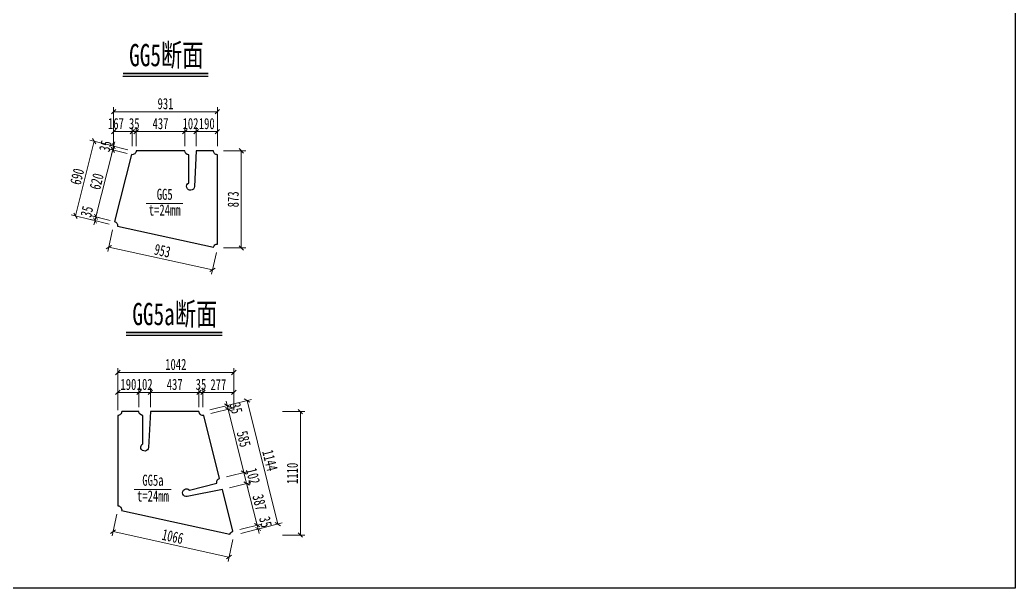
# Model space of a CAD drawing. Header units: millimetres. Extents: x -89049 to 410567, y -307459 to -100425.
# Drawn here: x 160037 to 168973, y -295945 to -290840 of the extents above; entities that cross this region are included whole.
import ezdxf
from ezdxf.enums import TextEntityAlignment as Align

# ---------------------------------------------------------------- set-up
doc = ezdxf.new("R2010")
doc.units = ezdxf.units.MM
doc.layers.get('Defpoints').update_dxf_attribs({"color": 8})
for name, color, linetype, lineweight in [('文字', 7, 'Continuous', 15), ('标注线及字体', 2, 'Continuous', 15), ('细实线', 4, 'Continuous', 15), ('钢板粗线', 1, 'Continuous', 25)]:
    doc.layers.add(name, color=color, linetype=linetype, lineweight=lineweight)
doc.styles.add('111', font='', dxfattribs={"width": 0.7})
doc.styles.add('BM_Dim', font='', dxfattribs={"width": 0.85})
doc.styles.get('111').set_extended_font_data('仿宋_GB2312')
doc.styles.get('BM_Dim').set_extended_font_data('仿宋_GB2312')
doc.dimstyles.new('200', dxfattribs={"dimscale": 0, "dimtxt": 2.5, "dimasz": 1, "dimexe": 1, "dimexo": 1, "dimgap": 0.6, "dimtad": 1, "dimdec": 0, "dimdsep": 46, "dimtxsty": '111', "dimblk": 'OBLIQUE', "dimcen": 0, "dimclrd": 4, "dimclre": 4, "dimclrt": 4, "dimadec": 1, "dimazin": 2, "dimtfac": 1, "dimtdec": 0, "dimtix": 1, "dimtmove": 2, "dimatfit": 3, "dimfxl": 4, "dimfxlon": 1, "dimtolj": 1, "dimlwd": -1, "dimlwe": -1, "dimarcsym": 0})

# ---------------------------------------------------------------- blocks, each defined once
blk = doc.blocks.new('_Oblique')
at = {"color": 0, "linetype": 'ByBlock', "lineweight": -2}
blk.add_line((-0.5, -0.5), (0.5, 0.5), dxfattribs=at)
blk = doc.blocks.new('*D2826')
at = {"layer": 'Defpoints', "color": 0, "transparency": 16777216}
for p in [(161081, -291844.2), (161046, -292016), (161081, -292016)]:
    blk.add_point(p, dxfattribs=at)
at = {"layer": '细实线', "color": 4, "transparency": 16777216}
for p, q in [((161046, -291844.2), (161006, -291844.2)), ((161046, -291976), (161046, -291804.2)), ((161046, -291844.2), (161081, -291844.2)), ((161081, -291976), (161081, -291804.2)), ((161081, -291844.2), (161121, -291844.2))]:
    blk.add_line(p, q, dxfattribs=at)
at = {"layer": '细实线', "color": 4, "transparency": 16777216, "xscale": 40, "yscale": 40, "zscale": 40}
blk.add_blockref('_Oblique', (161046, -291844.2), dxfattribs=at)
at = {"layer": '细实线', "color": 4, "transparency": 16777216, "xscale": 40, "yscale": 40, "zscale": 40, "rotation": 180}
blk.add_blockref('_Oblique', (161081, -291844.2), dxfattribs=at)
at = {"layer": '细实线', "color": 4, "transparency": 16777216, "insert": (161063.5, -291772.6), "char_height": 100, "attachment_point": 5, "style": '111'}
blk.add_mtext('\\A1;35', dxfattribs=at)
blk = doc.blocks.new('*D2827')
at = {"layer": 'Defpoints', "color": 0, "transparency": 16777216}
for p in [(161081, -291844.2), (161081, -292016.1), (161517.7, -292016.1)]:
    blk.add_point(p, dxfattribs=at)
at = {"layer": '细实线', "color": 4, "transparency": 16777216}
for p, q in [((161081, -291976.1), (161081, -291804.2)), ((161517.7, -291844.2), (161081, -291844.2)), ((161517.7, -291976.1), (161517.7, -291804.2))]:
    blk.add_line(p, q, dxfattribs=at)
at = {"layer": '细实线', "color": 4, "transparency": 16777216, "xscale": 40, "yscale": 40, "zscale": 40, "rotation": 180}
blk.add_blockref('_Oblique', (161081, -291844.2), dxfattribs=at)
at = {"layer": '细实线', "color": 4, "transparency": 16777216, "xscale": 40, "yscale": 40, "zscale": 40}
blk.add_blockref('_Oblique', (161517.7, -291844.2), dxfattribs=at)
at = {"layer": '细实线', "color": 4, "transparency": 16777216, "insert": (161299.3, -291772.6), "char_height": 100, "attachment_point": 5, "style": '111'}
blk.add_mtext('\\A1;437', dxfattribs=at)
blk = doc.blocks.new('*D2828')
at = {"layer": 'Defpoints', "color": 0, "transparency": 16777216}
for p in [(161619.7, -291844.2), (161517.7, -292016), (161619.7, -292016)]:
    blk.add_point(p, dxfattribs=at)
at = {"layer": '细实线', "color": 4, "transparency": 16777216}
for p, q in [((161517.7, -291844.2), (161477.7, -291844.2)), ((161517.7, -291976), (161517.7, -291804.2)), ((161517.7, -291844.2), (161619.7, -291844.2)), ((161619.7, -291976), (161619.7, -291804.2)), ((161619.7, -291844.2), (161659.7, -291844.2))]:
    blk.add_line(p, q, dxfattribs=at)
at = {"layer": '细实线', "color": 4, "transparency": 16777216, "xscale": 40, "yscale": 40, "zscale": 40}
blk.add_blockref('_Oblique', (161517.7, -291844.2), dxfattribs=at)
at = {"layer": '细实线', "color": 4, "transparency": 16777216, "xscale": 40, "yscale": 40, "zscale": 40, "rotation": 180}
blk.add_blockref('_Oblique', (161619.7, -291844.2), dxfattribs=at)
at = {"layer": '细实线', "color": 4, "transparency": 16777216, "insert": (161568.7, -291772.6), "char_height": 100, "attachment_point": 5, "style": '111'}
blk.add_mtext('\\A1;102', dxfattribs=at)
blk = doc.blocks.new('*D2829')
at = {"layer": 'Defpoints', "color": 0, "transparency": 16777216}
for p in [(161619.7, -291844.2), (161619.7, -292016.1), (161810.1, -292016.1)]:
    blk.add_point(p, dxfattribs=at)
at = {"layer": '细实线', "color": 4, "transparency": 16777216}
for p, q in [((161619.7, -291976.1), (161619.7, -291804.2)), ((161810.1, -291844.2), (161619.7, -291844.2)), ((161810.1, -291976.1), (161810.1, -291804.2))]:
    blk.add_line(p, q, dxfattribs=at)
at = {"layer": '细实线', "color": 4, "transparency": 16777216, "xscale": 40, "yscale": 40, "zscale": 40, "rotation": 180}
blk.add_blockref('_Oblique', (161619.7, -291844.2), dxfattribs=at)
at = {"layer": '细实线', "color": 4, "transparency": 16777216, "xscale": 40, "yscale": 40, "zscale": 40}
blk.add_blockref('_Oblique', (161810.1, -291844.2), dxfattribs=at)
at = {"layer": '细实线', "color": 4, "transparency": 16777216, "insert": (161714.9, -291772.6), "char_height": 100, "attachment_point": 5, "style": '111'}
blk.add_mtext('\\A1;190', dxfattribs=at)
blk = doc.blocks.new('*D2830')
at = {"layer": 'Defpoints', "color": 0, "transparency": 16777216}
for p in [(161810.1, -291664.8), (160878.7, -291999.8), (161810.1, -292016.1)]:
    blk.add_point(p, dxfattribs=at)
at = {"layer": '细实线', "color": 4, "transparency": 16777216}
for p, q in [((160878.7, -291824.8), (160878.7, -291624.8)), ((160878.7, -291664.8), (161810.1, -291664.8)), ((161810.1, -291824.8), (161810.1, -291624.8))]:
    blk.add_line(p, q, dxfattribs=at)
at = {"layer": '细实线', "color": 4, "transparency": 16777216, "xscale": 40, "yscale": 40, "zscale": 40, "rotation": 180}
blk.add_blockref('_Oblique', (160878.7, -291664.8), dxfattribs=at)
at = {"layer": '细实线', "color": 4, "transparency": 16777216, "xscale": 40, "yscale": 40, "zscale": 40}
blk.add_blockref('_Oblique', (161810.1, -291664.8), dxfattribs=at)
at = {"layer": '细实线', "color": 4, "transparency": 16777216, "insert": (161344.4, -291593.3), "char_height": 100, "attachment_point": 5, "style": '111'}
blk.add_mtext('\\A1;931', dxfattribs=at)
blk = doc.blocks.new('*D2831')
at = {"layer": 'Defpoints', "color": 0, "transparency": 16777216}
for p in [(160870.4, -292008.5), (161046, -292016.1), (161037.5, -292050.2)]:
    blk.add_point(p, dxfattribs=at)
at = {"layer": '细实线', "color": 4, "transparency": 16777216}
for p, q in [((160878.8, -291974.5), (160888.5, -291935.7)), ((160998.7, -292040.5), (160831.5, -291998.9)), ((161007.2, -292006.5), (160840, -291964.8)), ((160870.4, -292008.5), (160860.7, -292047.3)), ((160878.8, -291974.5), (160870.4, -292008.5))]:
    blk.add_line(p, q, dxfattribs=at)
at = {"layer": '细实线', "color": 4, "transparency": 16777216, "xscale": 40, "yscale": 40, "zscale": 40}
for p, rotation in [((160878.8, -291974.5), 256.0048894909423), ((160870.4, -292008.5), 76.00488949094233)]:
    blk.add_blockref('_Oblique', p, dxfattribs=dict(at, rotation=rotation))
at = {"layer": '细实线', "color": 4, "transparency": 16777216, "insert": (160805.2, -291974.2), "char_height": 100, "attachment_point": 5, "rotation": 76.00489, "style": '111'}
blk.add_mtext('\\A1;35', dxfattribs=at)
blk = doc.blocks.new('*D2832')
at = {"layer": 'Defpoints', "color": 0, "transparency": 16777216}
for p in [(161037.5, -292050.2), (160720.1, -292609.5), (160887.2, -292651.3)]:
    blk.add_point(p, dxfattribs=at)
at = {"layer": '细实线', "color": 4, "transparency": 16777216}
for p, q in [((160870.4, -292008.4), (160720.1, -292609.5)), ((160998.7, -292040.5), (160831.6, -291998.7)), ((160848.4, -292641.6), (160681.3, -292599.8))]:
    blk.add_line(p, q, dxfattribs=at)
at = {"layer": '细实线', "color": 4, "transparency": 16777216, "xscale": 40, "yscale": 40, "zscale": 40}
for p, rotation in [((160870.4, -292008.4), 75.9613767008064), ((160720.1, -292609.5), 255.9613767008064)]:
    blk.add_blockref('_Oblique', p, dxfattribs=dict(at, rotation=rotation))
at = {"layer": '细实线', "color": 4, "transparency": 16777216, "insert": (160725.8, -292291.6), "char_height": 100, "attachment_point": 5, "rotation": 75.96138, "style": '111'}
blk.add_mtext('\\A1;620', dxfattribs=at)
blk = doc.blocks.new('*D2833')
at = {"layer": 'Defpoints', "color": 0, "transparency": 16777216}
for p in [(160711.5, -292643.5), (160887.2, -292651.3), (160878.7, -292685.3)]:
    blk.add_point(p, dxfattribs=at)
at = {"layer": '细实线', "color": 4, "transparency": 16777216}
for p, q in [((160720, -292609.5), (160729.7, -292570.7)), ((160839.9, -292675.6), (160672.7, -292633.8)), ((160848.4, -292641.6), (160681.2, -292599.8)), ((160711.5, -292643.5), (160701.8, -292682.3)), ((160720, -292609.5), (160711.5, -292643.5))]:
    blk.add_line(p, q, dxfattribs=at)
at = {"layer": '细实线', "color": 4, "transparency": 16777216, "xscale": 40, "yscale": 40, "zscale": 40}
for p, rotation in [((160711.5, -292643.5), 75.96387708508966), ((160720, -292609.5), 255.9638770850897)]:
    blk.add_blockref('_Oblique', p, dxfattribs=dict(at, rotation=rotation))
at = {"layer": '细实线', "color": 4, "transparency": 16777216, "insert": (160638.1, -292562.5), "char_height": 100, "attachment_point": 5, "rotation": 75.96388, "style": '111'}
blk.add_mtext('\\A1;35', dxfattribs=at)
blk = doc.blocks.new('*D2834')
at = {"layer": 'Defpoints', "color": 0, "transparency": 16777216}
for p in [(160704, -291930.6), (161046, -292016.1), (160878.7, -292685.3)]:
    blk.add_point(p, dxfattribs=at)
at = {"layer": '细实线', "color": 4, "transparency": 16777216}
for p, q in [((160536.7, -292599.8), (160704, -291930.6)), ((160859.2, -291969.4), (160665.2, -291920.9)), ((160691.9, -292638.6), (160497.9, -292590.1))]:
    blk.add_line(p, q, dxfattribs=at)
at = {"layer": '细实线', "color": 4, "transparency": 16777216, "xscale": 40, "yscale": 40, "zscale": 40}
for p, rotation in [((160704, -291930.6), 75.96371787673634), ((160536.7, -292599.8), 255.9637178767363)]:
    blk.add_blockref('_Oblique', p, dxfattribs=dict(at, rotation=rotation))
at = {"layer": '细实线', "color": 4, "transparency": 16777216, "insert": (160550.9, -292247.8), "char_height": 100, "attachment_point": 5, "rotation": 75.96372, "style": '111'}
blk.add_mtext('\\A1;690', dxfattribs=at)
blk = doc.blocks.new('*D2835')
at = {"layer": 'Defpoints', "color": 0, "transparency": 16777216}
for p in [(160878.7, -292685.3), (161810.1, -292889.1), (161767, -293085.9)]:
    blk.add_point(p, dxfattribs=at)
at = {"layer": '细实线', "color": 4, "transparency": 16777216}
for p, q in [((160869.8, -292725.8), (160827.1, -292921.2)), ((160835.6, -292882.1), (161767, -293085.9)), ((161801.2, -292929.6), (161758.5, -293125))]:
    blk.add_line(p, q, dxfattribs=at)
at = {"layer": '细实线', "color": 4, "transparency": 16777216, "xscale": 40, "yscale": 40, "zscale": 40}
for p, rotation in [((160835.6, -292882.1), 167.6555450655558), ((161767, -293085.9), 347.6555450655558)]:
    blk.add_blockref('_Oblique', p, dxfattribs=dict(at, rotation=rotation))
at = {"layer": '细实线', "color": 4, "transparency": 16777216, "insert": (161316.6, -292914.1), "char_height": 100, "attachment_point": 5, "rotation": 347.65555, "style": '111'}
blk.add_mtext('\\A1;953', dxfattribs=at)
blk = doc.blocks.new('*D2824')
at = {"layer": 'Defpoints', "color": 0, "transparency": 16777216}
for p in [(161046, -291844.2), (161046, -292016.1), (160878.7, -292685.3)]:
    blk.add_point(p, dxfattribs=at)
at = {"layer": '细实线', "color": 4, "transparency": 16777216}
for p, q in [((160878.7, -292004.2), (160878.7, -291804.2)), ((160878.7, -291844.2), (161046, -291844.2)), ((161046, -291976.1), (161046, -291804.2))]:
    blk.add_line(p, q, dxfattribs=at)
at = {"layer": '细实线', "color": 4, "transparency": 16777216, "xscale": 40, "yscale": 40, "zscale": 40, "rotation": 180}
blk.add_blockref('_Oblique', (160878.7, -291844.2), dxfattribs=at)
at = {"layer": '细实线', "color": 4, "transparency": 16777216, "xscale": 40, "yscale": 40, "zscale": 40}
blk.add_blockref('_Oblique', (161046, -291844.2), dxfattribs=at)
at = {"layer": '细实线', "color": 4, "transparency": 16777216, "insert": (160898.9, -291772.6), "char_height": 100, "attachment_point": 5, "style": '111'}
blk.add_mtext('\\A1;167', dxfattribs=at)
blk = doc.blocks.new('*D2825')
at = {"layer": 'Defpoints', "color": 0, "transparency": 16777216}
for p in [(161810.1, -292016.1), (162024.4, -292016.1), (161810.1, -292889.1)]:
    blk.add_point(p, dxfattribs=at)
at = {"layer": '细实线', "color": 4, "transparency": 16777216}
for p, q in [((161864.4, -292016.1), (162064.4, -292016.1)), ((162024.4, -292889.1), (162024.4, -292016.1)), ((161864.4, -292889.1), (162064.4, -292889.1))]:
    blk.add_line(p, q, dxfattribs=at)
at = {"layer": '细实线', "color": 4, "transparency": 16777216, "xscale": 40, "yscale": 40, "zscale": 40}
for p, rotation in [((162024.4, -292016.1), 90), ((162024.4, -292889.1), 270)]:
    blk.add_blockref('_Oblique', p, dxfattribs=dict(at, rotation=rotation))
at = {"layer": '细实线', "color": 4, "transparency": 16777216, "insert": (161952.8, -292452.6), "char_height": 100, "attachment_point": 5, "rotation": 90, "style": '111'}
blk.add_mtext('\\A1;873', dxfattribs=at)
blk = doc.blocks.new('*D4630')
at = {"layer": 'Defpoints', "color": 0, "transparency": 16777216}
for p in [(160916, -294186.9), (161106.3, -294358.9), (160916, -294393.9)]:
    blk.add_point(p, dxfattribs=at)
at = {"layer": '细实线', "color": 4, "transparency": 16777216}
for p, q in [((160916, -294346.9), (160916, -294146.9)), ((161106.3, -294186.9), (160916, -294186.9)), ((161106.3, -294318.9), (161106.3, -294146.9))]:
    blk.add_line(p, q, dxfattribs=at)
at = {"layer": '细实线', "color": 4, "transparency": 16777216, "xscale": 40, "yscale": 40, "zscale": 40, "rotation": 180}
blk.add_blockref('_Oblique', (160916, -294186.9), dxfattribs=at)
at = {"layer": '细实线', "color": 4, "transparency": 16777216, "xscale": 40, "yscale": 40, "zscale": 40}
blk.add_blockref('_Oblique', (161106.3, -294186.9), dxfattribs=at)
at = {"layer": '细实线', "color": 4, "transparency": 16777216, "insert": (161011.1, -294115.4), "char_height": 100, "attachment_point": 5, "style": '111'}
blk.add_mtext('\\A1;190', dxfattribs=at)
blk = doc.blocks.new('*D4631')
at = {"layer": 'Defpoints', "color": 0, "transparency": 16777216}
for p in [(161208.3, -294186.9), (161106.3, -294358.8), (161208.3, -294358.8)]:
    blk.add_point(p, dxfattribs=at)
at = {"layer": '细实线', "color": 4, "transparency": 16777216}
for p, q in [((161106.3, -294186.9), (161066.3, -294186.9)), ((161106.3, -294318.8), (161106.3, -294146.9)), ((161106.3, -294186.9), (161208.3, -294186.9)), ((161208.3, -294318.8), (161208.3, -294146.9)), ((161208.3, -294186.9), (161248.3, -294186.9))]:
    blk.add_line(p, q, dxfattribs=at)
at = {"layer": '细实线', "color": 4, "transparency": 16777216, "xscale": 40, "yscale": 40, "zscale": 40}
blk.add_blockref('_Oblique', (161106.3, -294186.9), dxfattribs=at)
at = {"layer": '细实线', "color": 4, "transparency": 16777216, "xscale": 40, "yscale": 40, "zscale": 40, "rotation": 180}
blk.add_blockref('_Oblique', (161208.3, -294186.9), dxfattribs=at)
at = {"layer": '细实线', "color": 4, "transparency": 16777216, "insert": (161157.3, -294115.4), "char_height": 100, "attachment_point": 5, "style": '111'}
blk.add_mtext('\\A1;102', dxfattribs=at)
blk = doc.blocks.new('*D4632')
at = {"layer": 'Defpoints', "color": 0, "transparency": 16777216}
for p in [(161645.1, -294186.9), (161208.3, -294358.9), (161645.1, -294358.9)]:
    blk.add_point(p, dxfattribs=at)
at = {"layer": '细实线', "color": 4, "transparency": 16777216}
for p, q in [((161208.3, -294318.9), (161208.3, -294146.9)), ((161208.3, -294186.9), (161645.1, -294186.9)), ((161645.1, -294318.9), (161645.1, -294146.9))]:
    blk.add_line(p, q, dxfattribs=at)
at = {"layer": '细实线', "color": 4, "transparency": 16777216, "xscale": 40, "yscale": 40, "zscale": 40, "rotation": 180}
blk.add_blockref('_Oblique', (161208.3, -294186.9), dxfattribs=at)
at = {"layer": '细实线', "color": 4, "transparency": 16777216, "xscale": 40, "yscale": 40, "zscale": 40}
blk.add_blockref('_Oblique', (161645.1, -294186.9), dxfattribs=at)
at = {"layer": '细实线', "color": 4, "transparency": 16777216, "insert": (161426.7, -294115.4), "char_height": 100, "attachment_point": 5, "style": '111'}
blk.add_mtext('\\A1;437', dxfattribs=at)
blk = doc.blocks.new('*D4633')
at = {"layer": 'Defpoints', "color": 0, "transparency": 16777216}
for p in [(161645.1, -294186.9), (161645.1, -294358.8), (161680.1, -294358.8)]:
    blk.add_point(p, dxfattribs=at)
at = {"layer": '细实线', "color": 4, "transparency": 16777216}
for p, q in [((161645.1, -294186.9), (161605.1, -294186.9)), ((161645.1, -294318.8), (161645.1, -294146.9)), ((161680.1, -294186.9), (161645.1, -294186.9)), ((161680.1, -294318.8), (161680.1, -294146.9)), ((161680.1, -294186.9), (161720.1, -294186.9))]:
    blk.add_line(p, q, dxfattribs=at)
at = {"layer": '细实线', "color": 4, "transparency": 16777216, "xscale": 40, "yscale": 40, "zscale": 40}
blk.add_blockref('_Oblique', (161645.1, -294186.9), dxfattribs=at)
at = {"layer": '细实线', "color": 4, "transparency": 16777216, "xscale": 40, "yscale": 40, "zscale": 40, "rotation": 180}
blk.add_blockref('_Oblique', (161680.1, -294186.9), dxfattribs=at)
at = {"layer": '细实线', "color": 4, "transparency": 16777216, "insert": (161662.6, -294115.4), "char_height": 100, "attachment_point": 5, "style": '111'}
blk.add_mtext('\\A1;35', dxfattribs=at)
blk = doc.blocks.new('*D4634')
at = {"layer": 'Defpoints', "color": 0, "transparency": 16777216}
for p in [(161957.5, -294007.6), (161957.5, -294346.1), (160916, -294393.9)]:
    blk.add_point(p, dxfattribs=at)
at = {"layer": '细实线', "color": 4, "transparency": 16777216}
for p, q in [((160916, -294167.6), (160916, -293967.6)), ((160916, -294007.6), (161957.5, -294007.6)), ((161957.5, -294167.6), (161957.5, -293967.6))]:
    blk.add_line(p, q, dxfattribs=at)
at = {"layer": '细实线', "color": 4, "transparency": 16777216, "xscale": 40, "yscale": 40, "zscale": 40, "rotation": 180}
blk.add_blockref('_Oblique', (160916, -294007.6), dxfattribs=at)
at = {"layer": '细实线', "color": 4, "transparency": 16777216, "xscale": 40, "yscale": 40, "zscale": 40}
blk.add_blockref('_Oblique', (161957.5, -294007.6), dxfattribs=at)
at = {"layer": '细实线', "color": 4, "transparency": 16777216, "insert": (161436.7, -293936), "char_height": 100, "attachment_point": 5, "style": '111'}
blk.add_mtext('\\A1;1042', dxfattribs=at)
blk = doc.blocks.new('*D4635')
at = {"layer": 'Defpoints', "color": 0, "transparency": 16777216}
for p in [(161855.1, -295059.2), (162073, -295004.8), (161949, -295434.6)]:
    blk.add_point(p, dxfattribs=at)
at = {"layer": '细实线', "color": 4, "transparency": 16777216}
for p, q in [((161917.8, -295043.6), (162111.8, -294995.1)), ((162166.8, -295380.1), (162073, -295004.8)), ((162011.6, -295418.9), (162205.6, -295370.4))]:
    blk.add_line(p, q, dxfattribs=at)
at = {"layer": '细实线', "color": 4, "transparency": 16777216, "xscale": 40, "yscale": 40, "zscale": 40}
for p, rotation in [((162073, -295004.8), 104.0348918872019), ((162166.8, -295380.1), 284.0348918872019)]:
    blk.add_blockref('_Oblique', p, dxfattribs=dict(at, rotation=rotation))
at = {"layer": '细实线', "color": 4, "transparency": 16777216, "insert": (162189.3, -295175.1), "char_height": 100, "attachment_point": 5, "rotation": 284.03489, "style": '111'}
blk.add_mtext('\\A1;387', dxfattribs=at)
blk = doc.blocks.new('*D4636')
at = {"layer": 'Defpoints', "color": 0, "transparency": 16777216}
for p in [(162048.2, -294905.8), (161830.4, -294960.3), (161855.1, -295059.2)]:
    blk.add_point(p, dxfattribs=at)
at = {"layer": '细实线', "color": 4, "transparency": 16777216}
for p, q in [((161893, -294944.6), (162087.1, -294896.1)), ((162048.2, -294905.8), (162038.5, -294867)), ((162073, -295004.8), (162048.2, -294905.8)), ((161917.8, -295043.6), (162111.8, -294995.1)), ((162073, -295004.8), (162082.7, -295043.6))]:
    blk.add_line(p, q, dxfattribs=at)
at = {"layer": '细实线', "color": 4, "transparency": 16777216, "xscale": 40, "yscale": 40, "zscale": 40}
for p, rotation in [((162048.2, -294905.8), 284.0358325336258), ((162073, -295004.8), 104.0358325336257)]:
    blk.add_blockref('_Oblique', p, dxfattribs=dict(at, rotation=rotation))
at = {"layer": '细实线', "color": 4, "transparency": 16777216, "insert": (162130, -294937.9), "char_height": 100, "attachment_point": 5, "rotation": 284.03583, "style": '111'}
blk.add_mtext('\\A1;102', dxfattribs=at)
blk = doc.blocks.new('*D4637')
at = {"layer": 'Defpoints', "color": 0, "transparency": 16777216}
for p in [(161906.4, -294338.4), (161688.5, -294392.8), (161830.4, -294960.3)]:
    blk.add_point(p, dxfattribs=at)
at = {"layer": '细实线', "color": 4, "transparency": 16777216}
for p, q in [((161751.2, -294377.2), (161945.2, -294328.7)), ((162048.3, -294905.8), (161906.4, -294338.4)), ((161893, -294944.6), (162087.1, -294896.1))]:
    blk.add_line(p, q, dxfattribs=at)
at = {"layer": '细实线', "color": 4, "transparency": 16777216, "xscale": 40, "yscale": 40, "zscale": 40}
for p, rotation in [((161906.4, -294338.4), 104.0372802208098), ((162048.3, -294905.8), 284.0372802208099)]:
    blk.add_blockref('_Oblique', p, dxfattribs=dict(at, rotation=rotation))
at = {"layer": '细实线', "color": 4, "transparency": 16777216, "insert": (162046.8, -294604.7), "char_height": 100, "attachment_point": 5, "rotation": 284.03728, "style": '111'}
blk.add_mtext('\\A1;585', dxfattribs=at)
blk = doc.blocks.new('*D4638')
at = {"layer": 'Defpoints', "color": 0, "transparency": 16777216}
for p in [(161680.1, -294358.8), (161897.9, -294304.3), (161688.5, -294392.7)]:
    blk.add_point(p, dxfattribs=at)
at = {"layer": '细实线', "color": 4, "transparency": 16777216}
for p, q in [((161897.9, -294304.3), (161888.2, -294265.5)), ((161742.7, -294343.1), (161936.7, -294294.6)), ((161751.2, -294377.1), (161945.2, -294328.6)), ((161906.4, -294338.3), (161897.9, -294304.3)), ((161906.4, -294338.3), (161916.1, -294377.1))]:
    blk.add_line(p, q, dxfattribs=at)
at = {"layer": '细实线', "color": 4, "transparency": 16777216, "xscale": 40, "yscale": 40, "zscale": 40}
for p, rotation in [((161897.9, -294304.3), 284.0358325334423), ((161906.4, -294338.3), 104.0358325334423)]:
    blk.add_blockref('_Oblique', p, dxfattribs=dict(at, rotation=rotation))
at = {"layer": '细实线', "color": 4, "transparency": 16777216, "insert": (161978.2, -294328.3), "char_height": 100, "attachment_point": 5, "rotation": 284.03583, "style": '111'}
blk.add_mtext('\\A1;35', dxfattribs=at)
blk = doc.blocks.new('*D4639')
at = {"layer": 'Defpoints', "color": 0, "transparency": 16777216}
for p in [(161680.1, -294358.8), (162353.8, -295369.5), (161957.5, -295468.5)]:
    blk.add_point(p, dxfattribs=at)
at = {"layer": '细实线', "color": 4, "transparency": 16777216}
for p, q in [((161921.2, -294298.5), (162115.2, -294250)), ((162076.4, -294259.7), (162353.8, -295369.5)), ((162198.6, -295408.3), (162392.6, -295359.8))]:
    blk.add_line(p, q, dxfattribs=at)
at = {"layer": '细实线', "color": 4, "transparency": 16777216, "xscale": 40, "yscale": 40, "zscale": 40}
for p, rotation in [((162076.4, -294259.7), 104.0350557377171), ((162353.8, -295369.5), 284.0350557377171)]:
    blk.add_blockref('_Oblique', p, dxfattribs=dict(at, rotation=rotation))
at = {"layer": '细实线', "color": 4, "transparency": 16777216, "insert": (162283.5, -294797.5), "char_height": 100, "attachment_point": 5, "rotation": 284.03506, "style": '111'}
blk.add_mtext('\\A1;1144', dxfattribs=at)
blk = doc.blocks.new('*D4640')
at = {"layer": 'Defpoints', "color": 0, "transparency": 16777216}
for p in [(161949, -295434.6), (162175.3, -295414.1), (161957.5, -295468.5)]:
    blk.add_point(p, dxfattribs=at)
at = {"layer": '细实线', "color": 4, "transparency": 16777216}
for p, q in [((162166.8, -295380.1), (162157.1, -295341.3)), ((162011.6, -295418.9), (162205.6, -295370.4)), ((162020.1, -295452.9), (162214.1, -295404.4)), ((162166.8, -295380.1), (162175.3, -295414.1)), ((162175.3, -295414.1), (162185, -295452.9))]:
    blk.add_line(p, q, dxfattribs=at)
at = {"layer": '细实线', "color": 4, "transparency": 16777216, "xscale": 40, "yscale": 40, "zscale": 40}
for p, rotation in [((162166.8, -295380.1), 284.0362811811311), ((162175.3, -295414.1), 104.0362811811312)]:
    blk.add_blockref('_Oblique', p, dxfattribs=dict(at, rotation=rotation))
at = {"layer": '细实线', "color": 4, "transparency": 16777216, "insert": (162242.9, -295350.4), "char_height": 100, "attachment_point": 5, "rotation": 284.03628, "style": '111'}
blk.add_mtext('\\A1;35', dxfattribs=at)
blk = doc.blocks.new('*D4641')
at = {"layer": 'Defpoints', "color": 0, "transparency": 16777216}
for p in [(160916, -295240.6), (161957.5, -295468.5), (161914.4, -295665.4)]:
    blk.add_point(p, dxfattribs=at)
at = {"layer": '细实线', "color": 4, "transparency": 16777216}
for p, q in [((160907.1, -295281.1), (160864.3, -295476.5)), ((160872.9, -295437.4), (161914.4, -295665.4)), ((161948.6, -295509.1), (161905.8, -295704.4))]:
    blk.add_line(p, q, dxfattribs=at)
at = {"layer": '细实线', "color": 4, "transparency": 16777216, "xscale": 40, "yscale": 40, "zscale": 40}
for p, rotation in [((160872.9, -295437.4), 167.6550573623243), ((161914.4, -295665.4), 347.6550573623243)]:
    blk.add_blockref('_Oblique', p, dxfattribs=dict(at, rotation=rotation))
at = {"layer": '细实线', "color": 4, "transparency": 16777216, "insert": (161408.9, -295481.5), "char_height": 100, "attachment_point": 5, "rotation": 347.65506, "style": '111'}
blk.add_mtext('\\A1;1066', dxfattribs=at)
blk = doc.blocks.new('*D4642')
at = {"layer": 'Defpoints', "color": 0, "transparency": 16777216}
for p in [(161680.1, -294186.9), (161680.1, -294358.9), (161957.5, -295468.5)]:
    blk.add_point(p, dxfattribs=at)
at = {"layer": '细实线', "color": 4, "transparency": 16777216}
for p, q in [((161680.1, -294318.9), (161680.1, -294146.9)), ((161957.5, -294186.9), (161680.1, -294186.9)), ((161957.5, -294346.9), (161957.5, -294146.9))]:
    blk.add_line(p, q, dxfattribs=at)
at = {"layer": '细实线', "color": 4, "transparency": 16777216, "xscale": 40, "yscale": 40, "zscale": 40, "rotation": 180}
blk.add_blockref('_Oblique', (161680.1, -294186.9), dxfattribs=at)
at = {"layer": '细实线', "color": 4, "transparency": 16777216, "xscale": 40, "yscale": 40, "zscale": 40}
blk.add_blockref('_Oblique', (161957.5, -294186.9), dxfattribs=at)
at = {"layer": '细实线', "color": 4, "transparency": 16777216, "insert": (161818.8, -294116.4), "char_height": 100, "attachment_point": 5, "style": '111'}
blk.add_mtext('\\A1;277', dxfattribs=at)
blk = doc.blocks.new('*D4643')
at = {"layer": 'Defpoints', "color": 0, "transparency": 16777216}
for p in [(161680.1, -294358.8), (162555.4, -294358.8), (161957.5, -295468.5)]:
    blk.add_point(p, dxfattribs=at)
at = {"layer": '细实线', "color": 4, "transparency": 16777216}
for p, q in [((162395.4, -294358.8), (162595.4, -294358.8)), ((162555.4, -295468.5), (162555.4, -294358.8)), ((162395.4, -295468.5), (162595.4, -295468.5))]:
    blk.add_line(p, q, dxfattribs=at)
at = {"layer": '细实线', "color": 4, "transparency": 16777216, "xscale": 40, "yscale": 40, "zscale": 40}
for p, rotation in [((162555.4, -294358.8), 90), ((162555.4, -295468.5), 270)]:
    blk.add_blockref('_Oblique', p, dxfattribs=dict(at, rotation=rotation))
at = {"layer": '细实线', "color": 4, "transparency": 16777216, "insert": (162483.8, -294913.7), "char_height": 100, "attachment_point": 5, "rotation": 90, "style": '111'}
blk.add_mtext('\\A1;1110', dxfattribs=at)

msp = doc.modelspace()

# ---------------------------------------------------------------- linework, layer by layer
at = {"color": 4}
for p, q in [((160962.6, -291345.9), (161728.6, -291345.9)), ((160990.9, -293671.7), (161853.5, -293671.7))]:
    msp.add_line(p, q, dxfattribs=at)
at = {"color": 6, "const_width": 14.4}
for points in [[(160962.6, -291321.9), (161728.6, -291321.9)], [(160990.3, -293647.7), (161853.2, -293647.7)]]:
    msp.add_lwpolyline(points, dxfattribs=at)
at = {"layer": 'Defpoints'}
msp.add_lwpolyline([(153573.4, -285712.7), (168973.4, -285712.7), (168973.4, -295944.7), (153573.4, -295944.7)], close=True, dxfattribs=at)
at = {"layer": '细实线'}
for p, q in [((161169.4, -292489.7), (161500.2, -292489.7)), ((161063.7, -295058.4), (161394.5, -295058.4))]:
    msp.add_line(p, q, dxfattribs=at)
at = {"layer": '钢板粗线'}
for points in [[(160887.2, -292651.3, -0.405593), (160912.9, -292692.7), (161775.9, -292881.6, -0.352427), (161810.1, -292854.1), (161810.1, -292051.1, -0.414214), (161775.1, -292016.1), (161619.7, -292016.1), (161603.7, -292337.9, -1.73098), (161552.7, -292305), (161552.7, -292051.1, -0.41409), (161517.7, -292016.1), (161081, -292016.1, -0.487929), (161037.5, -292050.1)], [(160916, -294393.9), (160916, -295205.6, -0.478823), (160950.1, -295248.1), (161923.3, -295461.1, -0.284947), (161949, -295434.6), (161855.1, -295059.2), (161539.1, -295121.7, -1.730969), (161558.6, -295064.3), (161804.9, -295002.7, -0.414028), (161830.4, -294960.3), (161688.5, -294392.8, -0.487929), (161645.1, -294358.9), (161208.3, -294358.9), (161192.3, -294680.6, -1.73098), (161141.3, -294647.8), (161141.3, -294393.9, -0.41409), (161106.3, -294358.9), (160951, -294358.9, -0.414214)]]:
    msp.add_lwpolyline(points, format="xyb", close=True, dxfattribs=at)

# ---------------------------------------------------------------- texts
at = {"layer": '文字', "style": 'BM_Dim', "width": 0.7}
for s, p in [('GG5', (161337.1, -292486.9)), ('t=24mm', (161337.1, -292628.1)), ('GG5a', (161231.4, -295055.5)), ('t=24mm', (161231.4, -295196.7))]:
    msp.add_text(s, height=100, dxfattribs=at).set_placement(p, align=Align.BOTTOM_CENTER)
at = {"layer": '标注线及字体', "style": '111', "width": 0.7}
for s, p in [('GG5断面', (161351.6, -291153.5)), ('GG5a断面', (161427.8, -293479.3))]:
    msp.add_text(s, height=200, dxfattribs=at).set_placement(p, align=Align.MIDDLE)

# ---------------------------------------------------------------- dimensions: what is measured, and where the dimension line sits
at = {"layer": '细实线'}
for base, p1, p2, picture, middle in [((161810.1, -291664.8), (160878.7, -291999.8), (161810.1, -292016.1), '*D2830', (161344.4, -291593.3)), ((161081, -291844.2), (161046, -292016), (161081, -292016), '*D2826', (161063.5, -291772.6)), ((161619.7, -291844.2), (161517.7, -292016), (161619.7, -292016), '*D2828', (161568.7, -291772.6)), ((161957.4684, -294007.5865), (160915.951, -294393.881), (161957.4684, -294346.1021), '*D4634', (161436.7097, -293936.019)), ((161208.3, -294186.9), (161106.3, -294358.8), (161208.3, -294358.8), '*D4631', (161157.3, -294115.4)), ((161645.1, -294186.9), (161208.3, -294358.9), (161645.1, -294358.9), '*D4632', (161426.7, -294115.4)), ((161680.1, -294186.9), (161957.5, -295468.5), (161680.1, -294358.9), '*D4642', (161818.8, -294116.4))]:
    dim = msp.add_linear_dim(base=base, p1=p1, p2=p2, dimstyle='200', override={"dimscale": 40, "dimblk": 'Oblique'}, dxfattribs=at)
    dim.commit()
    dim.dimension.update_dxf_attribs({"geometry": picture, "text_midpoint": middle})
dim = msp.add_linear_dim(base=(161046, -291844.2), p1=(160878.7, -292685.3), p2=(161046, -292016.1), dimstyle='200', override={"dimscale": 40, "dimblk": 'Oblique'}, dxfattribs=at)
dim.commit()
dim.dimension.update_dxf_attribs({"geometry": '*D2824', "text_midpoint": (160898.9, -291772.6), "dimtype": 160})
for base, p1, p2, angle, picture, middle in [((161081, -291844.2), (161517.7, -292016.1), (161081, -292016.1), 180, '*D2827', (161299.3, -291772.6)), ((161619.7, -291844.2), (161810.1, -292016.1), (161619.7, -292016.1), 180, '*D2829', (161714.9, -291772.6)), ((162024.4, -292016.1), (161810.1, -292889.1), (161810.1, -292016.1), 90, '*D2825', (161952.8, -292452.6)), ((160916, -294186.9), (161106.3, -294358.9), (160916, -294393.9), 180, '*D4630', (161011.1, -294115.4)), ((161645.1, -294186.9), (161680.1, -294358.8), (161645.1, -294358.8), 180, '*D4633', (161662.6, -294115.4)), ((162555.4, -294358.8), (161957.5, -295468.5), (161680.1, -294358.8), 90, '*D4643', (162483.8, -294913.7))]:
    dim = msp.add_linear_dim(base=base, p1=p1, p2=p2, angle=angle, dimstyle='200', override={"dimscale": 40, "dimblk": 'Oblique'}, dxfattribs=at)
    dim.commit()
    dim.dimension.update_dxf_attribs({"geometry": picture, "text_midpoint": middle})
for p1, p2, distance, picture, middle in [((160878.7, -292685.3), (161046, -292016.1), 352.5, '*D2834', (160550.9, -292247.8)), ((161046, -292016.1), (161037.5, -292050.2), -172.2, '*D2831', (160805.2, -291974.2)), ((161037.5, -292050.2), (160887.2, -292651.3), -172.2, '*D2832', (160725.8, -292291.6)), ((160878.7, -292685.3), (161810.1, -292889.1), -201.5, '*D2835', (161316.6, -292914.1)), ((161680.1, -294358.8), (161957.5, -295468.5), 408.5, '*D4639', (162283.5, -294797.5)), ((161830.4, -294960.3), (161688.5, -294392.8), -224.6, '*D4637', (162046.8, -294604.7)), ((161855.1, -295059.2), (161830.4, -294960.3), -224.5, '*D4636', (162130, -294937.9)), ((161949, -295434.6), (161855.1, -295059.2), -224.5, '*D4635', (162189.3, -295175.1)), ((160916, -295240.6), (161957.5, -295468.5), -201.5, '*D4641', (161408.9, -295481.5))]:
    dim = msp.add_aligned_dim(p1=p1, p2=p2, distance=distance, dimstyle='200', override={"dimscale": 40, "dimblk": 'Oblique'}, dxfattribs=at)
    dim.commit()
    dim.dimension.update_dxf_attribs({"geometry": picture, "text_midpoint": middle})
for base, p1, p2, angle, picture, middle in [((160711.5, -292643.5), (160887.2, -292651.3), (160878.7, -292685.3), 255.96388, '*D2833', (160638.1, -292562.5)), ((161897.9, -294304.3), (161688.5, -294392.7), (161680.1, -294358.8), 104.03583, '*D4638', (161978.2, -294328.3)), ((162175.3, -295414.1), (161949, -295434.6), (161957.5, -295468.5), 284.03628, '*D4640', (162242.9, -295350.4))]:
    dim = msp.add_linear_dim(base=base, p1=p1, p2=p2, angle=angle, dimstyle='200', override={"dimscale": 40, "dimblk": 'Oblique'}, dxfattribs=at)
    dim.commit()
    dim.dimension.update_dxf_attribs({"geometry": picture, "text_midpoint": middle, "dimtype": 161})

doc.saveas('drawing.dxf')
